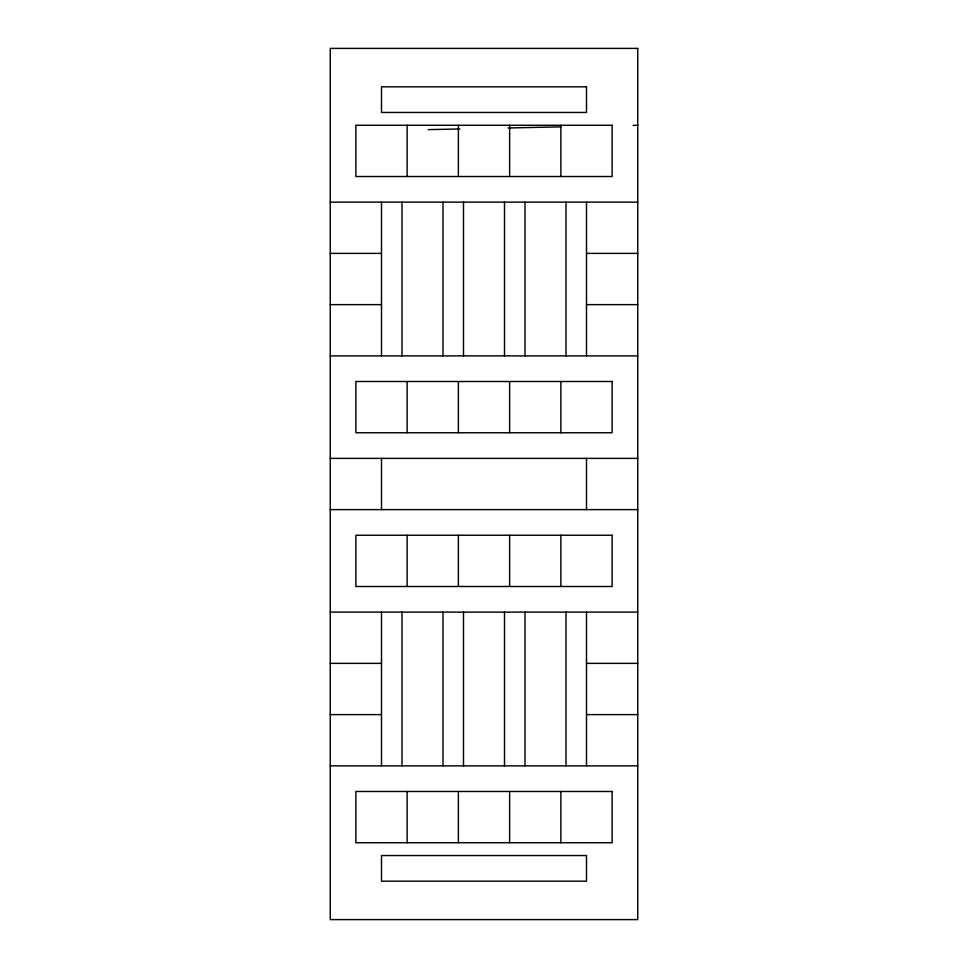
<?xml version="1.0" encoding="UTF-8"?>
<svg xmlns="http://www.w3.org/2000/svg" width="968" height="968" viewBox="0 0 968 968"><rect width="100%" height="100%" fill="white"/><g stroke="black" fill="none" stroke-linecap="round" stroke-linejoin="round"><path stroke-width="1.45" d="M428.231 129.639L459.885 128.974M508.115 127.97L560.871 126.868M633.217 125.368L637.743 125.271M330.257 202.143L637.743 202.143M330.257 253.386L381.501 253.386M586.499 253.386L637.743 253.386M330.257 304.63L381.501 304.63M586.499 304.63L637.743 304.63M330.257 355.885L637.743 355.885M330.257 458.372L637.743 458.372M330.257 509.628L637.743 509.628M330.257 612.115L637.743 612.115M330.257 663.37L381.501 663.37M586.499 663.37L637.743 663.37M330.257 714.614L381.501 714.614M586.499 714.614L637.743 714.614M330.257 765.857L637.743 765.857M586.499 202.143L586.499 355.885M586.499 458.372L586.499 509.628M586.499 612.115L586.499 765.857M565.99 202.143L565.99 355.885M565.99 612.115L565.99 765.857M560.871 125.271L560.871 176.515M560.871 381.501L560.871 432.756M560.871 535.244L560.871 586.499M560.871 791.485L560.871 842.729M524.995 202.143L524.995 355.885M524.995 612.115L524.995 765.857M509.628 125.271L509.628 176.515M509.628 381.501L509.628 432.756M509.628 535.244L509.628 586.499M509.628 791.485L509.628 842.729M504.497 202.143L504.497 355.885M504.497 612.115L504.497 765.857M463.503 202.143L463.503 355.885M463.503 612.115L463.503 765.857M458.372 125.271L458.372 176.515M458.372 381.501L458.372 432.756M458.372 535.244L458.372 586.499M458.372 791.485L458.372 842.729M443.005 202.143L443.005 355.885M443.005 612.115L443.005 765.857M407.129 125.271L407.129 176.515M407.129 381.501L407.129 432.756M407.129 535.244L407.129 586.499M407.129 791.485L407.129 842.729M402.01 202.143L402.01 355.885M402.01 612.115L402.01 765.857M381.501 202.143L381.501 355.885M381.501 458.372L381.501 509.628M381.501 612.115L381.501 765.857M637.743 48.4L330.257 48.4L330.257 919.6L637.743 919.6L637.743 48.4M586.499 86.83L381.501 86.83L381.501 112.457L586.499 112.457L586.499 86.83M612.115 125.271L355.885 125.271L355.885 176.515L612.115 176.515L612.115 125.271M612.115 381.501L355.885 381.501L355.885 432.756L612.115 432.756L612.115 381.501M612.115 535.244L355.885 535.244L355.885 586.499L612.115 586.499L612.115 535.244M612.115 791.485L355.885 791.485L355.885 842.729L612.115 842.729L612.115 791.485M586.499 855.543L381.501 855.543L381.501 881.17L586.499 881.17L586.499 855.543"/></g></svg>
